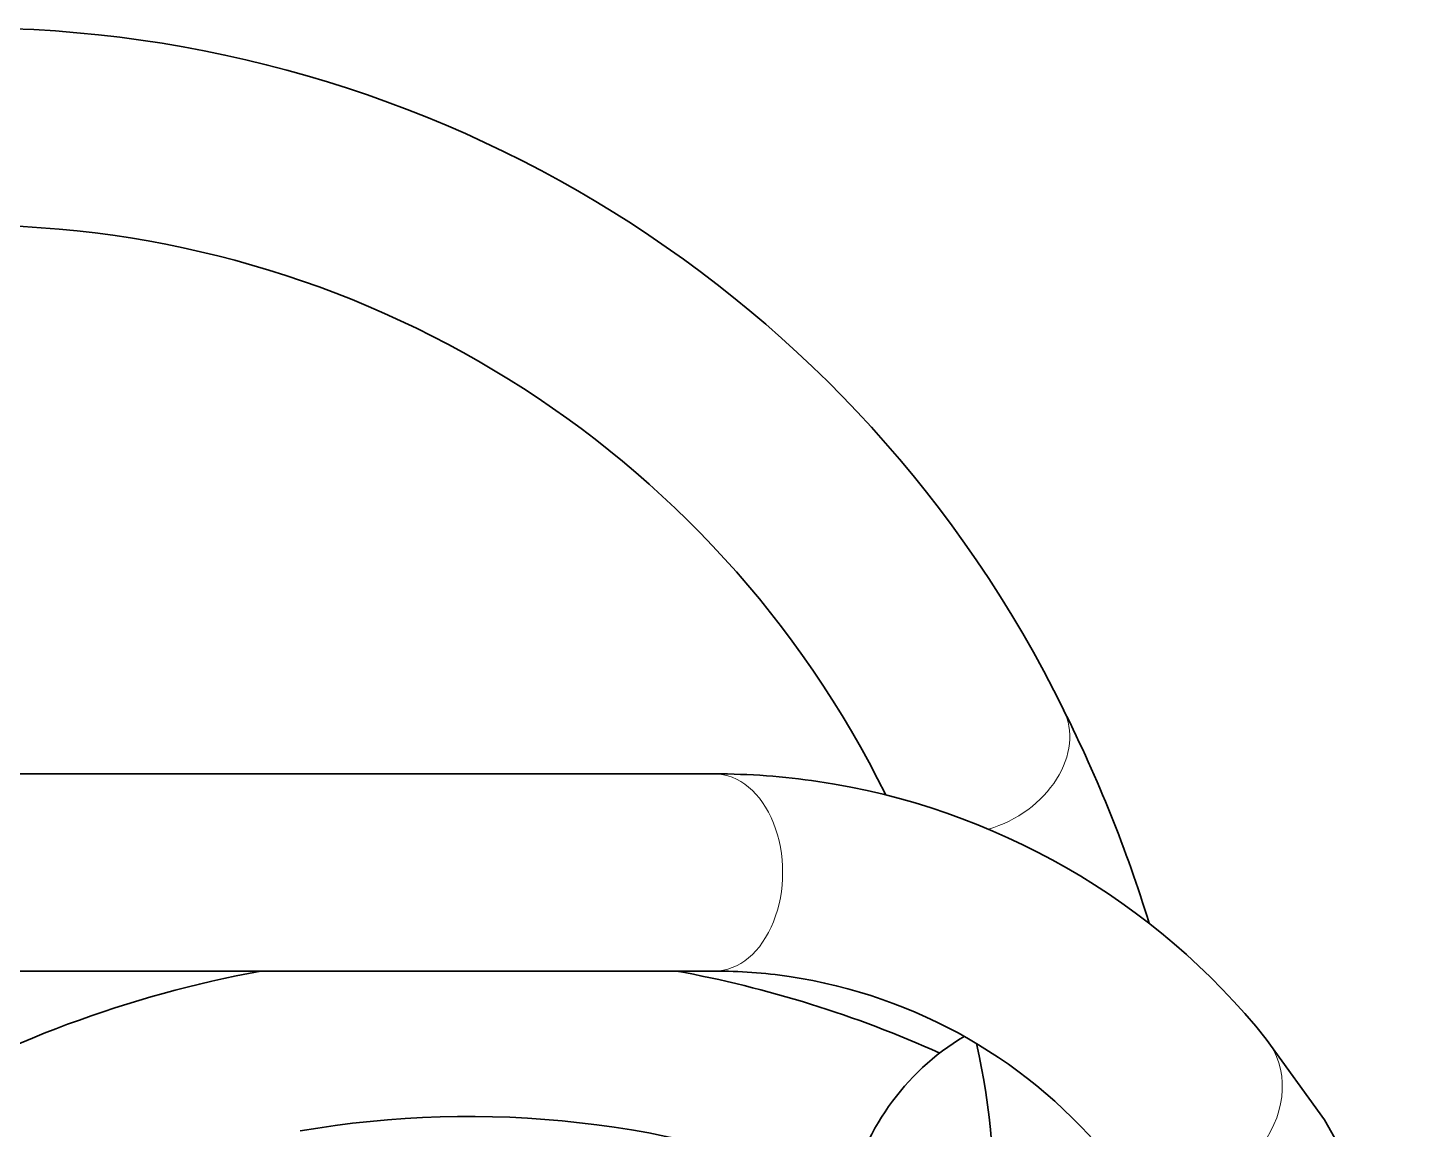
# Model space of a CAD drawing. Extents: x 370 to 946, y 143 to 764.
# Drawn here: x 596.2 to 604.7, y 425.85 to 432.56 of the extents above; entities that cross this region are included whole.
import ezdxf

# ---------------------------------------------------------------- set-up
doc = ezdxf.new("R2010")
doc.units = 0

msp = doc.modelspace()

# ---------------------------------------------------------------- linework, layer by layer
at = {"color": 7, "lineweight": 35, "ltscale": 0.163499}
for p, q in [((600.3769, 428.0164), (593.8369, 428.0164)), ((600.3769, 426.8164), (593.8369, 426.8164))]:
    msp.add_line(p, q, dxfattribs=at)
at = {"color": 7, "lineweight": 35}
msp.add_lwpolyline([(604.6738, 423.6438), (604.696, 424.093), (604.6458, 424.5698), (604.5264, 425.0258), (604.3616, 425.4283), (604.0906, 425.9111), (603.7355, 426.4022)], dxfattribs=at)
for centre, radius, start, end in [((595.8372, 425.1302), 7.4263, 26.16639, 90.00219), ((595.8368, 425.1292), 6.2272, 26.2977, 89.99873), ((594.968, 424.6299), 8.4268, 17.09856, 26.6134), ((600.377, 423.7169), 4.2995, 81.58653, 90.0001), ((600.3777, 423.7165), 4.2997, 38.65496, 81.59815), ((598.8803, 419.9316), 7, 100.4104, 120.41598), ((598.8803, 419.9316), 7, 65.81647, 79.58942), ((600.3769, 423.7134), 3.103, 81.58653, 89.99938), ((600.3776, 423.7165), 3.0998, 38.65038, 81.59106), ((602.6639, 425.1294), 1.5, 120.7531, 217.33774), ((597.889, 425.4502), 4.1862, 356.19424, 12.75463), ((598.8803, 419.9316), 6, 67.23756, 99.83632)]:
    msp.add_arc(centre, radius, start, end, dxfattribs=at)
at = {"color": 7, "lineweight": 13}
for centre, major_axis, ratio, start_param, end_param in [((601.964, 428.1405), (0.5385, 0.2646), 0.766087, 4.492916, 6.283186), ((600.3769, 427.4164), (0, 0.6), 0.690777, 3.141577, 6.28317), ((603.267, 426.0274), (0.4685, 0.3748), 0.849424, 3.749536, 6.283187)]:
    msp.add_ellipse(centre, major_axis=major_axis, ratio=ratio, start_param=start_param, end_param=end_param, dxfattribs=at)

doc.saveas('drawing.dxf')
